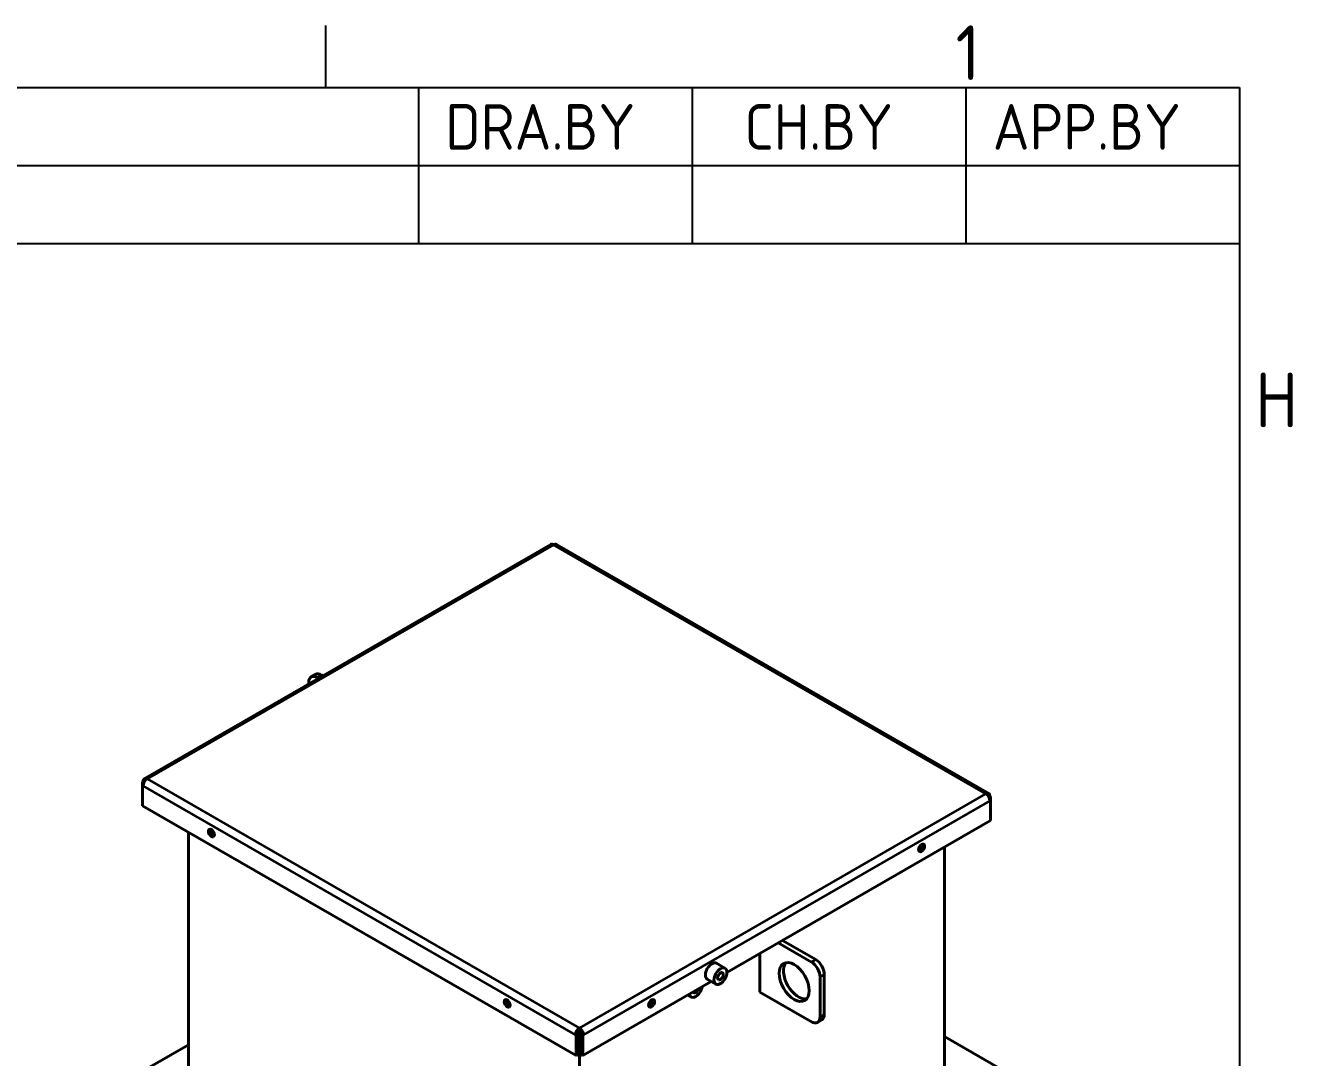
# Model space of a CAD drawing. Header units: millimetres. Extents: x 0 to 4205, y 0 to 2970.
# Drawn here: x 3772.2 to 4119.6, y 2604.1 to 2887 of the extents above; entities that cross this region are included whole.
import ezdxf

# ---------------------------------------------------------------- set-up
doc = ezdxf.new("R2010")
doc.units = ezdxf.units.MM
doc.header["$LTSCALE"] = 5
doc.layers.get('0').update_dxf_attribs({"color": 3, "lineweight": 25})
for name, color, linetype, lineweight in [('가시적인 것(ISO)', 3, 'Continuous', 40), ('가시적인 좁은 것(ISO)', 3, 'Continuous', 35), ('경계(ISO)', 7, 'Continuous', 25), ('기호(ISO)', 5, 'Continuous', 25)]:
    doc.layers.add(name, color=color, linetype=linetype, lineweight=lineweight)
doc.styles.add('ISO Proportiona M2B', font='isocp.shx')
doc.styles.add('문자 텍스트_M2B', font='isocp.shx')

# ---------------------------------------------------------------- blocks, each defined once
blk = doc.blocks.new('경계 Default Border')
at = {"layer": '경계(ISO)'}
blk.add_line((770.917, 574), (770.917, 577.4), dxfattribs=at)
at = {"layer": '경계(ISO)', "flags": 128}
blk.add_lwpolyline([(20, 20), (20, 574), (821, 574), (821, 20), (20, 20)], dxfattribs=at)
at = {"layer": '경계(ISO)', "color": 2, "char_height": 3, "attachment_point": 7, "style": '문자 텍스트_M2B'}
for s, insert in [('1', (805.444, 574.4)), ('H', (821.878, 555.375))]:
    blk.add_mtext(s, dxfattribs=dict(at, insert=insert))

msp = doc.modelspace()

# ---------------------------------------------------------------- linework, layer by layer
at = {"layer": '가시적인 것(ISO)'}
for p, q in [((3916.269, 2744.716), (3804.829, 2680.542)), ((4036.31, 2676.47), (3917.799, 2744.716)), ((3849.906, 2706.5), (3849.906, 2706.917)), ((3850.6, 2708.448), (3851.778, 2709.127)), ((3852.263, 2708.285), (3852.634, 2708.071)), ((3853.813, 2708.75), (3853.441, 2708.963)), ((3804.51, 2679.837), (3804.351, 2679.746)), ((3804.751, 2679.516), (3804.351, 2679.746)), ((3804.351, 2679.746), (3804.351, 2678.68)), ((3804.521, 2678.778), (3804.351, 2678.68)), ((3804.351, 2673.121), (3804.351, 2678.68)), ((3804.351, 2678.68), (3804.51, 2678.589)), ((3804.826, 2679.655), (3804.51, 2679.837)), ((4036.313, 2675.583), (4036.629, 2675.765)), ((4036.388, 2675.444), (4036.788, 2675.674)), ((4036.788, 2675.674), (4036.629, 2675.765)), ((4036.788, 2674.608), (4036.788, 2675.674)), ((3923.18, 2604.692), (3804.351, 2673.121)), ((4036.618, 2674.706), (4036.788, 2674.608)), ((4036.629, 2674.517), (4036.788, 2674.608)), ((4036.788, 2674.608), (4036.788, 2669.049)), ((4036.788, 2669.049), (3964.528, 2627.437)), ((3816.955, 2598.712), (3816.955, 2665.863)), ((4024.184, 2594.64), (4024.184, 2661.791)), ((3987.697, 2630.293), (3978.593, 2635.536)), ((3979.771, 2636.215), (3988.876, 2630.972)), ((3961.651, 2629.953), (3964.008, 2628.596)), ((3973.555, 2622.086), (3973.555, 2632.636)), ((3990.054, 2615.31), (3990.054, 2626.211)), ((3991.233, 2626.889), (3991.233, 2615.989)), ((3960.264, 2624.982), (3925.03, 2604.692)), ((3959.156, 2625.62), (3961.513, 2624.263)), ((3953.805, 2621.262), (3954.748, 2620.719)), ((3973.555, 2622.086), (3987.697, 2613.942)), ((3924.105, 2611.594), (3924.105, 2612.221)), ((3990.539, 2614.458), (3989.361, 2613.779)), ((3923.563, 2610.655), (3923.021, 2610.343)), ((3923.021, 2610.343), (3923.18, 2610.251)), ((3923.722, 2610.563), (3923.18, 2610.251)), ((3923.18, 2610.251), (3923.18, 2604.692)), ((3923.563, 2610.655), (3923.722, 2610.563)), ((3923.722, 2610.563), (3923.722, 2605.004)), ((3924.105, 2611.431), (3923.964, 2611.512)), ((3924.246, 2611.512), (3924.105, 2611.431)), ((3924.105, 2611.431), (3924.105, 2606.716)), ((3924.647, 2610.655), (3924.488, 2610.563)), ((3924.488, 2610.563), (3924.488, 2605.004)), ((3924.488, 2610.563), (3925.03, 2610.251)), ((3924.647, 2610.655), (3925.189, 2610.343)), ((3925.03, 2610.251), (3925.189, 2610.343)), ((3925.03, 2604.692), (3925.03, 2610.251)), ((4046.317, 2597.151), (4024.184, 2609.897)), ((3801.54, 2598.712), (3816.955, 2607.589)), ((3924.105, 2606.716), (3923.722, 2606.937)), ((3924.488, 2606.937), (3924.105, 2606.716)), ((3924.105, 2537.008), (3924.105, 2606.716)), ((3923.722, 2605.004), (3923.18, 2604.692)), ((3924.488, 2605.004), (3925.03, 2604.692))]:
    msp.add_line(p, q, dxfattribs=at)
for centre, major_axis, start_param, end_param in [((3917.034, 2743.387), (-0.765, 1.329), 5.4997209, 6.2831853), ((3917.034, 2743.387), (0.765, 1.329), 0, 0.7834645), ((3852.263, 2705.56), (-1.663, 2.889), 5.4997209, 7.0705172), ((3853.441, 2706.238), (-1.663, 2.889), 5.4997209, 6.2831853), ((3805.594, 2679.213), (-0.765, 1.329), 5.4997209, 7.0705172), ((3805.594, 2679.213), (0.765, 1.329), 0.7834645, 2.3542608), ((4035.545, 2675.141), (0.765, 1.329), 5.4958534, 7.0666498), ((4035.545, 2675.141), (0.765, -1.329), 0.7873319, 2.3581282), ((3823.767, 2665.971), (0.582, -1.011), 3.6238432, 5.8009348), ((4017.372, 2661.899), (0.582, 1.011), 3.6238432, 5.8009348), ((3960.403, 2627.787), (-1.248, -2.166), 3.1415927, 6.2831853), ((3984.162, 2625.511), (-2.911, 5.055), 0.203033, 2.9385596), ((3987.697, 2627.568), (-1.663, 2.889), 3.9289245, 5.4997209), ((3988.876, 2628.247), (1.663, -2.889), 0.7873319, 2.3581282), ((3955.996, 2622.885), (-1.248, -2.166), 5.6738341, 8.4594654), ((3955.996, 2622.885), (-0.553, -0.96), 5.9068512, 8.2264483), ((3904.848, 2619.279), (0.582, -1.011), 3.6238432, 5.8009348), ((3943.362, 2619.279), (0.582, 1.011), 3.6238432, 5.8009348), ((3988.876, 2617.346), (1.663, -2.889), 0, 0.7873319), ((3924.105, 2610.967), (-0.765, -1.329), 3.9250571, 5.4958534), ((3924.105, 2610.967), (-0.765, 1.329), 3.9289245, 5.4997209), ((3987.697, 2616.667), (1.663, -2.889), 5.4997209, 7.0705172), ((3924.105, 2610.967), (-0.383, -0.664), 4.18898, 5.4958534), ((3924.105, 2610.967), (0.383, -0.664), 0.7873319, 2.0942054)]:
    msp.add_ellipse(centre, major_axis=major_axis, ratio=0.5780931, start_param=start_param, end_param=end_param, dxfattribs=at)
for centre, major_axis in [((3823.224, 2665.659), (0.582, -1.011)), ((4017.914, 2661.587), (-0.582, -1.011)), ((3982.983, 2624.832), (-2.911, 5.055)), ((3962.76, 2626.43), (-1.248, -2.166)), ((3962.76, 2626.43), (-0.553, -0.96)), ((3904.306, 2618.967), (0.582, -1.011)), ((3943.904, 2618.967), (-0.582, -1.011))]:
    msp.add_ellipse(centre, major_axis=major_axis, ratio=0.5780931, dxfattribs=at)
at = {"layer": '가시적인 좁은 것(ISO)'}
for p, q in [((3917.034, 2744.641), (3805.594, 2680.467)), ((4035.545, 2676.395), (3917.034, 2744.641)), ((3852.263, 2708.285), (3853.441, 2708.963)), ((3923.021, 2610.343), (3804.51, 2678.589)), ((3805.594, 2680.467), (3924.105, 2612.221)), ((3924.105, 2612.221), (4035.545, 2676.395)), ((4036.629, 2674.517), (3925.189, 2610.343)), ((3987.697, 2630.293), (3988.876, 2630.972)), ((3990.054, 2626.211), (3991.233, 2626.889)), ((3990.054, 2615.31), (3991.233, 2615.989)), ((3923.964, 2611.512), (3924.105, 2611.594)), ((3923.964, 2611.491), (3923.964, 2611.512)), ((3924.105, 2611.594), (3924.246, 2611.512)), ((3924.246, 2611.512), (3924.246, 2611.491))]:
    msp.add_line(p, q, dxfattribs=at)
at = {"layer": '기호(ISO)'}
for p, q in [((3345, 2870), (4105, 2870)), ((3880, 2870), (3880, 2848.6)), ((3955, 2870), (3955, 2848.6)), ((4030, 2870), (4030, 2848.6)), ((4105, 2870), (4105, 2848.6)), ((3345, 2848.6), (4105, 2848.6)), ((3880, 2848.6), (3880, 2827.2)), ((3955, 2848.6), (3955, 2827.2)), ((4030, 2848.6), (4030, 2827.2)), ((4105, 2848.6), (4105, 2827.2)), ((3345, 2827.2), (4105, 2827.2))]:
    msp.add_line(p, q, dxfattribs=at)

# ---------------------------------------------------------------- block references
at = {"xscale": 5, "yscale": 5, "zscale": 5}
msp.add_blockref('경계 Default Border', (0, 0), dxfattribs=at)

# ---------------------------------------------------------------- texts
at = {"layer": '기호(ISO)', "color": 2, "char_height": 12.5, "attachment_point": 7, "style": 'ISO Proportiona M2B'}
for s, insert in [('DRA.BY', (3887.379, 2852.916)), ('CH.BY', (3969.321, 2852.916)), ('APP.BY', (4037.389, 2852.916))]:
    msp.add_mtext(s, dxfattribs=dict(at, insert=insert))

doc.saveas('drawing.dxf')
